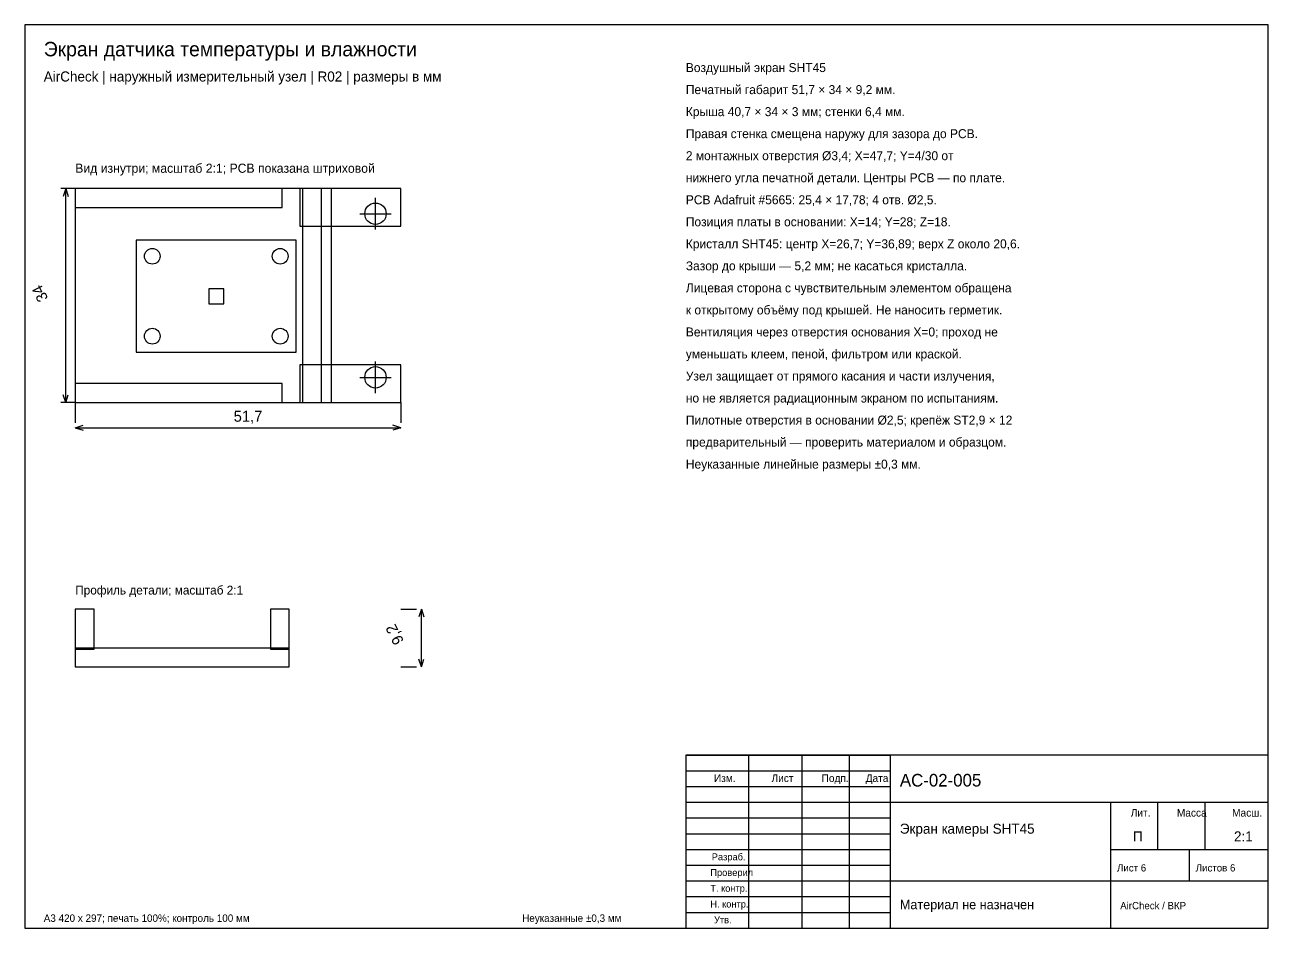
# Model space of a CAD drawing. Header units: millimetres. Extents: x 20 to 2665, y 5 to 292.
# Drawn here: x 2270 to 2665, y 5 to 292 of the extents above; entities that cross this region are included whole.
import ezdxf

# ---------------------------------------------------------------- set-up
doc = ezdxf.new("R2010")
doc.units = ezdxf.units.MM
for name, color, linetype in [('D-CENTER', 7, 'Continuous'), ('D-DETAIL', 7, 'Continuous'), ('D-DIM', 7, 'Continuous'), ('D-OUTLINE', 7, 'Continuous'), ('D-REF', 7, 'Continuous'), ('D-TEXT', 7, 'Continuous')]:
    doc.layers.add(name, color=color, linetype=linetype)

msp = doc.modelspace()

# ---------------------------------------------------------------- linework, layer by layer
at = {"layer": 'D-CENTER'}
for p, q in [((2381.4, 227), (2381.4, 237)), ((2376.4, 232), (2386.4, 232)), ((2381.4, 175), (2381.4, 185)), ((2376.4, 180), (2386.4, 180))]:
    msp.add_line(p, q, dxfattribs=at)
at = {"layer": 'D-DETAIL'}
for p, q in [((2351.8, 240), (2286, 240)), ((2286, 240), (2286, 234)), ((2351.8, 234), (2351.8, 240)), ((2389.4, 240), (2357.4, 240)), ((2357.4, 240), (2357.4, 228)), ((2364.2, 240), (2358.2, 240)), ((2358.2, 240), (2358.2, 172)), ((2364.2, 172), (2364.2, 240)), ((2389.4, 228), (2389.4, 240)), ((2286, 234), (2351.8, 234)), ((2357.4, 228), (2389.4, 228)), ((2333.2, 208.18), (2328.4, 208.18)), ((2328.4, 208.18), (2328.4, 203.38)), ((2333.2, 203.38), (2333.2, 208.18)), ((2328.4, 203.38), (2333.2, 203.38)), ((2389.4, 184), (2357.4, 184)), ((2357.4, 184), (2357.4, 172)), ((2389.4, 172), (2389.4, 184)), ((2351.8, 178), (2286, 178)), ((2286, 178), (2286, 172)), ((2351.8, 172), (2351.8, 178)), ((2286, 172), (2351.8, 172)), ((2357.4, 172), (2389.4, 172)), ((2358.2, 172), (2364.2, 172)), ((2292, 106.4), (2286, 106.4)), ((2286, 106.4), (2286, 93.6)), ((2292, 93.6), (2292, 106.4)), ((2354, 106.4), (2348, 106.4)), ((2348, 106.4), (2348, 93.6)), ((2354, 93.6), (2354, 106.4)), ((2286, 93.6), (2292, 93.6)), ((2348, 93.6), (2354, 93.6)), ((2480, 60), (2545, 60)), ((2500, 5), (2500, 60)), ((2517, 5), (2517, 60)), ((2532, 5), (2532, 60)), ((2480, 55), (2545, 55)), ((2480, 50), (2545, 50)), ((2480, 45), (2545, 45)), ((2480, 40), (2545, 40)), ((2480, 35), (2545, 35)), ((2480, 30), (2545, 30)), ((2480, 25), (2545, 25)), ((2480, 20), (2545, 20)), ((2480, 15), (2545, 15)), ((2480, 10), (2545, 10))]:
    msp.add_line(p, q, dxfattribs=at)
at = {"layer": 'D-DIM'}
for p, q in [((2286, 240), (2281.4, 240)), ((2283, 240), (2282.2, 237.5)), ((2283, 172), (2283, 240)), ((2283, 240), (2283.8, 237.5)), ((2283, 172), (2282.2, 174.5)), ((2283, 172), (2283.8, 174.5)), ((2286, 172), (2281.4, 172)), ((2286, 172), (2286, 165.6)), ((2389.4, 172), (2389.4, 165.6)), ((2286, 164), (2288.5, 164.8)), ((2286, 164), (2389.4, 164)), ((2286, 164), (2288.5, 163.2)), ((2389.4, 164), (2386.9, 164.8)), ((2389.4, 164), (2386.9, 163.2)), ((2389.4, 106.4), (2394.4, 106.4)), ((2396, 106.4), (2395.2, 103.9)), ((2396, 88), (2396, 106.4)), ((2396, 106.4), (2396.8, 103.9)), ((2389.4, 88), (2394.4, 88)), ((2396, 88), (2395.2, 90.5)), ((2396, 88), (2396.8, 90.5))]:
    msp.add_line(p, q, dxfattribs=at)
at = {"layer": 'D-OUTLINE'}
for p, q in [((2665, 292), (2270, 292)), ((2270, 292), (2270, 5)), ((2665, 5), (2665, 292)), ((2367.4, 240), (2286, 240)), ((2286, 240), (2286, 172)), ((2367.4, 172), (2367.4, 240)), ((2286, 172), (2367.4, 172)), ((2354, 94), (2286, 94)), ((2286, 94), (2286, 88)), ((2354, 88), (2354, 94)), ((2286, 88), (2354, 88)), ((2665, 60), (2480, 60)), ((2480, 60), (2480, 5)), ((2545, 5), (2545, 60)), ((2665, 5), (2665, 60)), ((2545, 45), (2665, 45)), ((2615, 5), (2615, 45)), ((2630, 30), (2630, 45)), ((2645, 30), (2645, 45)), ((2615, 30), (2665, 30)), ((2640, 20), (2640, 30)), ((2545, 20), (2665, 20)), ((2270, 5), (2665, 5)), ((2480, 5), (2665, 5))]:
    msp.add_line(p, q, dxfattribs=at)
for centre in [(2381.4, 232), (2381.4, 180)]:
    msp.add_circle(centre, 3.4, dxfattribs=at)
at = {"layer": 'D-REF'}
for p, q in [((2356.2, 223.56), (2305.4, 223.56)), ((2305.4, 223.56), (2305.4, 188)), ((2356.2, 188), (2356.2, 223.56)), ((2305.4, 188), (2356.2, 188))]:
    msp.add_line(p, q, dxfattribs=at)
for centre in [(2310.48, 218.48), (2351.12, 218.48), (2310.48, 193.08), (2351.12, 193.08)]:
    msp.add_circle(centre, 2.5, dxfattribs=at)

# ---------------------------------------------------------------- texts
at = {"layer": 'D-TEXT'}
for s, height, p in [('Экран датчика температуры и влажности', 4.6, (2276, 282)), ('AirCheck | наружный измерительный узел | R02 | размеры в мм', 3.2, (2276, 274)), ('Воздушный экран SHT45', 2.85, (2480, 277)), ('Печатный габарит 51,7 × 34 × 9,2 мм.', 2.85, (2480, 270)), ('Крыша 40,7 × 34 × 3 мм; стенки 6,4 мм.', 2.85, (2480, 263)), ('Правая стенка смещена наружу для зазора до PCB.', 2.85, (2480, 256)), ('2 монтажных отверстия Ø3,4; X=47,7; Y=4/30 от', 2.85, (2480, 249)), ('Вид изнутри; масштаб 2:1; PCB показана штриховой', 2.9, (2286, 245)), ('нижнего угла печатной детали. Центры PCB — по плате.', 2.85, (2480, 242)), ('PCB Adafruit #5665: 25,4 × 17,78; 4 отв. Ø2,5.', 2.85, (2480, 235)), ('Позиция платы в основании: X=14; Y=28; Z=18.', 2.85, (2480, 228)), ('Кристалл SHT45: центр X=26,7; Y=36,89; верх Z около 20,6.', 2.85, (2480, 221)), ('Зазор до крыши — 5,2 мм; не касаться кристалла.', 2.85, (2480, 214)), ('Лицевая сторона с чувствительным элементом обращена', 2.85, (2480, 207)), ('к открытому объёму под крышей. Не наносить герметик.', 2.85, (2480, 200)), ('Вентиляция через отверстия основания X=0; проход не', 2.85, (2480, 193)), ('уменьшать клеем, пеной, фильтром или краской.', 2.85, (2480, 186)), ('Узел защищает от прямого касания и части излучения,', 2.85, (2480, 179)), ('но не является радиационным экраном по испытаниям.', 2.85, (2480, 172)), ('51,7', 3.5, (2336.34181, 165.9)), ('Пилотные отверстия в основании Ø2,5; крепёж ST2,9 × 12', 2.85, (2480, 165)), ('предварительный — проверить материалом и образцом.', 2.85, (2480, 158)), ('Неуказанные линейные размеры ±0,3 мм.', 2.85, (2480, 151)), ('Профиль детали; масштаб 2:1', 2.8, (2286, 111)), ('Изм.', 2.4, (2488.9205, 51.45)), ('Лист', 2.4, (2507.23, 51.45)), ('Подп.', 2.4, (2523.14533, 51.45)), ('Дата', 2.4, (2537.14533, 51.45)), ('AC-02-005', 4, (2548, 50)), ('Лит.', 2.4, (2621.357, 40.45)), ('Масса', 2.4, (2636.01833, 40.45)), ('Масш.', 2.4, (2653.56067, 40.45)), ('Экран камеры SHT45', 3.2, (2548, 35)), ('П', 3.2, (2622.04844, 32.55)), ('2:1', 3.2, (2654.15333, 32.55)), ('Разраб.', 2.2, (2488.23435, 26.55)), ('Проверил', 2.2, (2487.78808, 21.55)), ('Лист 6', 2.3, (2617, 23)), ('Листов 6', 2.3, (2642, 23)), ('Т. контр.', 2.2, (2487.78808, 16.55)), ('Н. контр.', 2.2, (2487.78808, 11.55)), ('Материал не назначен', 3, (2548, 11)), ('AirCheck / ВКР', 2.3, (2618, 11)), ('А3 420 x 297; печать 100%; контроль 100 мм', 2.35, (2276, 7)), ('Неуказанные ±0,3 мм', 2.35, (2428, 7)), ('Утв.', 2.2, (2488.95225, 6.55))]:
    msp.add_text(s, height=height, dxfattribs=at).set_placement(p)
for s, p in [('34', (2277.5, 205.07396)), ('9,2', (2390.5, 96.15049))]:
    msp.add_text(s, height=3.5, rotation=5156.6201562, dxfattribs=at).set_placement(p)

doc.saveas('drawing.dxf')
